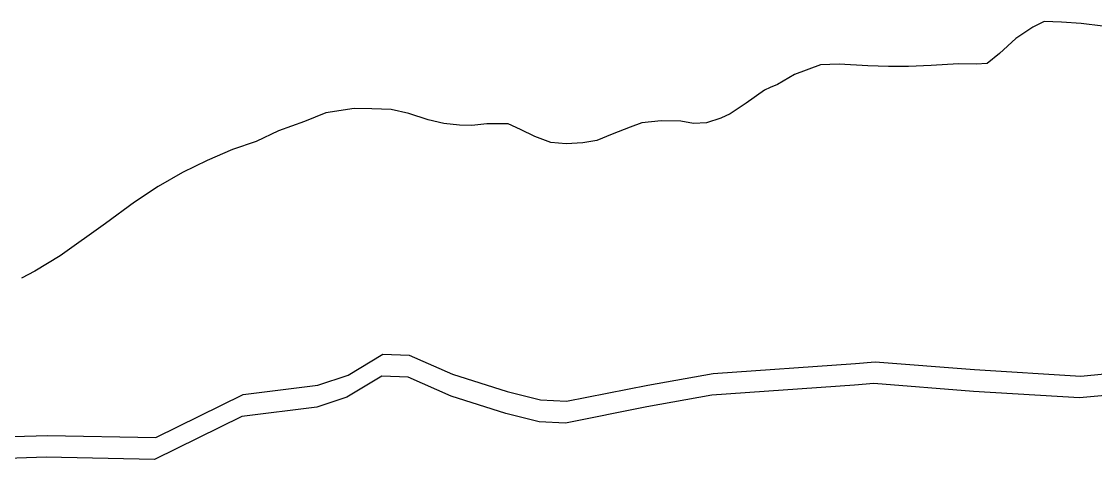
# Model space of a CAD drawing. Header units: millimetres. Extents: x 617751 to 636088, y 68402 to 77988.
# Drawn here: x 623363 to 623943, y 73022 to 73258 of the extents above; entities that cross this region are included whole.
import ezdxf

# ---------------------------------------------------------------- set-up
doc = ezdxf.new("R2010")
doc.units = ezdxf.units.MM
doc.header["$LTSCALE"] = 3
doc.header["$MEASUREMENT"] = 0
doc.layers.add('ALINHAMENTO PREDIAL', color=120, linetype='Continuous')

msp = doc.modelspace()

# ---------------------------------------------------------------- linework, layer by layer
at = {"layer": 'ALINHAMENTO PREDIAL'}
for points in [[(623946.65, 73255.91), (623935.03, 73257.39), (623924.49, 73258.03), (623915.03, 73258.4), (623909.04, 73255.29), (623899.79, 73249.27), (623891, 73241.18), (623884.39, 73235.73), (623878.42, 73235.36), (623868.95, 73235.52), (623854.1, 73234.73), (623841.9, 73234.03), (623831.16, 73234.04), (623820.04, 73234.51), (623804.57, 73235.38), (623794.43, 73235.03), (623780.47, 73229.78), (623771.16, 73224.48), (623767.23, 73222.72), (623764.29, 73221.41), (623754.24, 73214.38), (623745.63, 73208.55), (623740.72, 73206.15), (623732.99, 73203.64), (623725.92, 73203.4), (623719.1, 73204.63), (623708.4, 73204.83), (623698.02, 73203.74), (623691.71, 73201.33), (623681.99, 73197.62), (623673.83, 73194.14), (623666.13, 73192.9), (623657.15, 73192.42), (623648.86, 73193.14), (623640.26, 73196.38), (623632.48, 73200.16), (623625.94, 73203.09), (623614.34, 73203.25), (623606.34, 73202.3), (623599.7, 73202.47), (623591.17, 73203.34), (623582.72, 73205.24), (623572.36, 73208.76), (623562.82, 73210.83), (623552.38, 73211.24), (623542.84, 73211.38), (623527.61, 73209.06), (623516, 73204.36), (623501.99, 73199.45), (623489.96, 73193.65), (623477.19, 73189.34), (623463.56, 73183.42), (623450.23, 73176.95), (623437, 73169.28), (623424.37, 73160.82), (623408.63, 73149.4), (623384.18, 73132.01), (623370.59, 73123.61), (623363.29, 73119.84)], [(623946.65, 73255.91), (623935.03, 73257.39), (623924.49, 73258.03), (623915.03, 73258.4), (623909.04, 73255.29), (623899.79, 73249.27), (623891, 73241.18), (623884.39, 73235.73), (623878.42, 73235.36), (623868.95, 73235.52), (623854.1, 73234.73), (623841.9, 73234.03), (623831.16, 73234.04), (623820.04, 73234.51), (623804.57, 73235.38), (623794.43, 73235.03), (623780.47, 73229.78), (623771.16, 73224.48), (623767.23, 73222.72), (623764.29, 73221.41), (623754.24, 73214.38), (623745.63, 73208.55), (623740.72, 73206.15), (623732.99, 73203.64), (623725.92, 73203.4), (623719.1, 73204.63), (623708.4, 73204.83), (623698.02, 73203.74), (623691.71, 73201.33), (623681.99, 73197.62), (623673.83, 73194.14), (623666.13, 73192.9), (623657.15, 73192.42), (623648.86, 73193.14), (623640.26, 73196.38), (623632.48, 73200.16), (623625.94, 73203.09), (623614.34, 73203.25), (623606.34, 73202.3), (623599.7, 73202.47), (623591.17, 73203.34), (623582.72, 73205.24), (623572.36, 73208.76), (623562.82, 73210.83), (623552.38, 73211.24), (623542.84, 73211.38), (623527.61, 73209.06), (623516, 73204.36), (623501.99, 73199.45), (623489.96, 73193.65), (623477.19, 73189.34), (623463.56, 73183.42), (623450.23, 73176.95), (623437, 73169.28), (623424.37, 73160.82), (623408.63, 73149.4), (623384.18, 73132.01), (623370.59, 73123.61), (623363.29, 73119.84)], [(623946.65, 73255.91), (623935.03, 73257.39), (623924.49, 73258.03), (623915.03, 73258.4), (623909.04, 73255.29), (623899.79, 73249.27), (623891, 73241.18), (623884.39, 73235.73), (623878.42, 73235.36), (623868.95, 73235.52), (623854.1, 73234.73), (623841.9, 73234.03), (623831.16, 73234.04), (623820.04, 73234.51), (623804.57, 73235.38), (623794.43, 73235.03), (623780.47, 73229.78), (623771.16, 73224.48), (623767.23, 73222.72), (623764.29, 73221.41), (623754.24, 73214.38), (623745.63, 73208.55), (623740.72, 73206.15), (623732.99, 73203.64), (623725.92, 73203.4), (623719.1, 73204.63), (623708.4, 73204.83), (623698.02, 73203.74), (623691.71, 73201.33), (623681.99, 73197.62), (623673.83, 73194.14), (623666.13, 73192.9), (623657.15, 73192.42), (623648.86, 73193.14), (623640.26, 73196.38), (623632.48, 73200.16), (623625.94, 73203.09), (623614.34, 73203.25), (623606.34, 73202.3), (623599.7, 73202.47), (623591.17, 73203.34), (623582.72, 73205.24), (623572.36, 73208.76), (623562.82, 73210.83), (623552.38, 73211.24), (623542.84, 73211.38), (623527.61, 73209.06), (623516, 73204.36), (623501.99, 73199.45), (623489.96, 73193.65), (623477.19, 73189.34), (623463.56, 73183.42), (623450.23, 73176.95), (623437, 73169.28), (623424.37, 73160.82), (623408.63, 73149.4), (623384.18, 73132.01), (623370.59, 73123.61), (623363.29, 73119.84)], [(623946.65, 73255.91), (623935.03, 73257.39), (623924.49, 73258.03), (623915.03, 73258.4), (623909.04, 73255.29), (623899.79, 73249.27), (623891, 73241.18), (623884.39, 73235.73), (623878.42, 73235.36), (623868.95, 73235.52), (623854.1, 73234.73), (623841.9, 73234.03), (623831.16, 73234.04), (623820.04, 73234.51), (623804.57, 73235.38), (623794.43, 73235.03), (623780.47, 73229.78), (623771.16, 73224.48), (623767.23, 73222.72), (623764.29, 73221.41), (623754.24, 73214.38), (623745.63, 73208.55), (623740.72, 73206.15), (623732.99, 73203.64), (623725.92, 73203.4), (623719.1, 73204.63), (623708.4, 73204.83), (623698.02, 73203.74), (623691.71, 73201.33), (623681.99, 73197.62), (623673.83, 73194.14), (623666.13, 73192.9), (623657.15, 73192.42), (623648.86, 73193.14), (623640.26, 73196.38), (623632.48, 73200.16), (623625.94, 73203.09), (623614.34, 73203.25), (623606.34, 73202.3), (623599.7, 73202.47), (623591.17, 73203.34), (623582.72, 73205.24), (623572.36, 73208.76), (623562.82, 73210.83), (623552.38, 73211.24), (623542.84, 73211.38), (623527.61, 73209.06), (623516, 73204.36), (623501.99, 73199.45), (623489.96, 73193.65), (623477.19, 73189.34), (623463.56, 73183.42), (623450.23, 73176.95), (623437, 73169.28), (623424.37, 73160.82), (623408.63, 73149.4), (623384.18, 73132.01), (623370.59, 73123.61), (623363.29, 73119.84)], [(623946.65, 73255.91), (623935.03, 73257.39), (623924.49, 73258.03), (623915.03, 73258.4), (623909.04, 73255.29), (623899.79, 73249.27), (623891, 73241.18), (623884.39, 73235.73), (623878.42, 73235.36), (623868.95, 73235.52), (623854.1, 73234.73), (623841.9, 73234.03), (623831.16, 73234.04), (623820.04, 73234.51), (623804.57, 73235.38), (623794.43, 73235.03), (623780.47, 73229.78), (623771.16, 73224.48), (623767.23, 73222.72), (623764.29, 73221.41), (623754.24, 73214.38), (623745.63, 73208.55), (623740.72, 73206.15), (623732.99, 73203.64), (623725.92, 73203.4), (623719.1, 73204.63), (623708.4, 73204.83), (623698.02, 73203.74), (623691.71, 73201.33), (623681.99, 73197.62), (623673.83, 73194.14), (623666.13, 73192.9), (623657.15, 73192.42), (623648.86, 73193.14), (623640.26, 73196.38), (623632.48, 73200.16), (623625.94, 73203.09), (623614.34, 73203.25), (623606.34, 73202.3), (623599.7, 73202.47), (623591.17, 73203.34), (623582.72, 73205.24), (623572.36, 73208.76), (623562.82, 73210.83), (623552.38, 73211.24), (623542.84, 73211.38), (623527.61, 73209.06), (623516, 73204.36), (623501.99, 73199.45), (623489.96, 73193.65), (623477.19, 73189.34), (623463.56, 73183.42), (623450.23, 73176.95), (623437, 73169.28), (623424.37, 73160.82), (623408.63, 73149.4), (623384.18, 73132.01), (623370.59, 73123.61), (623363.29, 73119.84)], [(623946.65, 73255.91), (623935.03, 73257.39), (623924.49, 73258.03), (623915.03, 73258.4), (623909.04, 73255.29), (623899.79, 73249.27), (623891, 73241.18), (623884.39, 73235.73), (623878.42, 73235.36), (623868.95, 73235.52), (623854.1, 73234.73), (623841.9, 73234.03), (623831.16, 73234.04), (623820.04, 73234.51), (623804.57, 73235.38), (623794.43, 73235.03), (623780.47, 73229.78), (623771.16, 73224.48), (623767.23, 73222.72), (623764.29, 73221.41), (623754.24, 73214.38), (623745.63, 73208.55), (623740.72, 73206.15), (623732.99, 73203.64), (623725.92, 73203.4), (623719.1, 73204.63), (623708.4, 73204.83), (623698.02, 73203.74), (623691.71, 73201.33), (623681.99, 73197.62), (623673.83, 73194.14), (623666.13, 73192.9), (623657.15, 73192.42), (623648.86, 73193.14), (623640.26, 73196.38), (623632.48, 73200.16), (623625.94, 73203.09), (623614.34, 73203.25), (623606.34, 73202.3), (623599.7, 73202.47), (623591.17, 73203.34), (623582.72, 73205.24), (623572.36, 73208.76), (623562.82, 73210.83), (623552.38, 73211.24), (623542.84, 73211.38), (623527.61, 73209.06), (623516, 73204.36), (623501.99, 73199.45), (623489.96, 73193.65), (623477.19, 73189.34), (623463.56, 73183.42), (623450.23, 73176.95), (623437, 73169.28), (623424.37, 73160.82), (623408.63, 73149.4), (623384.18, 73132.01), (623370.59, 73123.61), (623363.29, 73119.84)], [(623340.13, 73033.85), (623377.29, 73035.06), (623435.74, 73033.89), (623482.92, 73057.03), (623523.23, 73062.17), (623539.56, 73067.51), (623558.36, 73078.87), (623572.53, 73078.35), (623595.86, 73067.99), (623625.29, 73058.64), (623643.26, 73054.15), (623657.42, 73053.43), (623701.28, 73062.2), (623736.48, 73068.52), (623813.38, 73073.9), (623823.85, 73074.82), (623877.54, 73070.62), (623934.84, 73067.07), (623962.28, 73069.7)], [(623340.13, 73033.85), (623377.29, 73035.06), (623435.74, 73033.89), (623482.92, 73057.03), (623523.23, 73062.17), (623539.56, 73067.51), (623558.36, 73078.87), (623572.53, 73078.35), (623595.86, 73067.99), (623625.29, 73058.64), (623643.26, 73054.15), (623657.42, 73053.43), (623701.28, 73062.2), (623736.48, 73068.52), (623813.38, 73073.9), (623823.85, 73074.82), (623877.54, 73070.62), (623934.84, 73067.07), (623962.28, 73069.7)], [(623340.13, 73033.85), (623377.29, 73035.06), (623435.74, 73033.89), (623482.92, 73057.03), (623523.23, 73062.17), (623539.56, 73067.51), (623558.36, 73078.87), (623572.53, 73078.35), (623595.86, 73067.99), (623625.29, 73058.64), (623643.26, 73054.15), (623657.42, 73053.43), (623701.28, 73062.2), (623736.48, 73068.52), (623813.38, 73073.9), (623823.85, 73074.82), (623877.54, 73070.62), (623934.84, 73067.07), (623962.28, 73069.7)], [(623340.13, 73033.85), (623377.29, 73035.06), (623435.74, 73033.89), (623482.92, 73057.03), (623523.23, 73062.17), (623539.56, 73067.51), (623558.36, 73078.87), (623572.53, 73078.35), (623595.86, 73067.99), (623625.29, 73058.64), (623643.26, 73054.15), (623657.42, 73053.43), (623701.28, 73062.2), (623736.48, 73068.52), (623813.38, 73073.9), (623823.85, 73074.82), (623877.54, 73070.62), (623934.84, 73067.07), (623962.28, 73069.7)], [(623340.13, 73033.85), (623377.29, 73035.06), (623435.74, 73033.89), (623482.92, 73057.03), (623523.23, 73062.17), (623539.56, 73067.51), (623558.36, 73078.87), (623572.53, 73078.35), (623595.86, 73067.99), (623625.29, 73058.64), (623643.26, 73054.15), (623657.42, 73053.43), (623701.28, 73062.2), (623736.48, 73068.52), (623813.38, 73073.9), (623823.85, 73074.82), (623877.54, 73070.62), (623934.84, 73067.07), (623962.28, 73069.7)], [(623340.13, 73033.85), (623377.29, 73035.06), (623435.74, 73033.89), (623482.92, 73057.03), (623523.23, 73062.17), (623539.56, 73067.51), (623558.36, 73078.87), (623572.53, 73078.35), (623595.86, 73067.99), (623625.29, 73058.64), (623643.26, 73054.15), (623657.42, 73053.43), (623701.28, 73062.2), (623736.48, 73068.52), (623813.38, 73073.9), (623823.85, 73074.82), (623877.54, 73070.62), (623934.84, 73067.07), (623962.28, 73069.7)], [(623961.64, 73057.87), (623934.2, 73055.24), (623876.9, 73058.79), (623823.22, 73062.99), (623812.74, 73062.06), (623735.85, 73056.69), (623700.64, 73050.37), (623656.78, 73041.6), (623642.63, 73042.32), (623624.66, 73046.81), (623595.22, 73056.16), (623571.89, 73066.52), (623557.72, 73067.03), (623538.92, 73055.68), (623522.6, 73050.34), (623482.29, 73045.2), (623435.11, 73022.05), (623376.66, 73023.23), (623339.49, 73022.02)], [(623961.64, 73057.87), (623934.2, 73055.24), (623876.9, 73058.79), (623823.22, 73062.99), (623812.74, 73062.06), (623735.85, 73056.69), (623700.64, 73050.37), (623656.78, 73041.6), (623642.63, 73042.32), (623624.66, 73046.81), (623595.22, 73056.16), (623571.89, 73066.52), (623557.72, 73067.03), (623538.92, 73055.68), (623522.6, 73050.34), (623482.29, 73045.2), (623435.11, 73022.05), (623376.66, 73023.23), (623339.49, 73022.02)], [(623961.64, 73057.87), (623934.2, 73055.24), (623876.9, 73058.79), (623823.22, 73062.99), (623812.74, 73062.06), (623735.85, 73056.69), (623700.64, 73050.37), (623656.78, 73041.6), (623642.63, 73042.32), (623624.66, 73046.81), (623595.22, 73056.16), (623571.89, 73066.52), (623557.72, 73067.03), (623538.92, 73055.68), (623522.6, 73050.34), (623482.29, 73045.2), (623435.11, 73022.05), (623376.66, 73023.23), (623339.49, 73022.02)], [(623961.64, 73057.87), (623934.2, 73055.24), (623876.9, 73058.79), (623823.22, 73062.99), (623812.74, 73062.06), (623735.85, 73056.69), (623700.64, 73050.37), (623656.78, 73041.6), (623642.63, 73042.32), (623624.66, 73046.81), (623595.22, 73056.16), (623571.89, 73066.52), (623557.72, 73067.03), (623538.92, 73055.68), (623522.6, 73050.34), (623482.29, 73045.2), (623435.11, 73022.05), (623376.66, 73023.23), (623339.49, 73022.02)], [(623961.64, 73057.87), (623934.2, 73055.24), (623876.9, 73058.79), (623823.22, 73062.99), (623812.74, 73062.06), (623735.85, 73056.69), (623700.64, 73050.37), (623656.78, 73041.6), (623642.63, 73042.32), (623624.66, 73046.81), (623595.22, 73056.16), (623571.89, 73066.52), (623557.72, 73067.03), (623538.92, 73055.68), (623522.6, 73050.34), (623482.29, 73045.2), (623435.11, 73022.05), (623376.66, 73023.23), (623339.49, 73022.02)], [(623961.64, 73057.87), (623934.2, 73055.24), (623876.9, 73058.79), (623823.22, 73062.99), (623812.74, 73062.06), (623735.85, 73056.69), (623700.64, 73050.37), (623656.78, 73041.6), (623642.63, 73042.32), (623624.66, 73046.81), (623595.22, 73056.16), (623571.89, 73066.52), (623557.72, 73067.03), (623538.92, 73055.68), (623522.6, 73050.34), (623482.29, 73045.2), (623435.11, 73022.05), (623376.66, 73023.23), (623339.49, 73022.02)], [(623961.64, 73057.87), (623934.2, 73055.24), (623876.9, 73058.79), (623823.22, 73062.99), (623812.74, 73062.06), (623735.85, 73056.69), (623700.64, 73050.37), (623656.78, 73041.6), (623642.63, 73042.32), (623624.66, 73046.81), (623595.22, 73056.16), (623571.89, 73066.52), (623557.72, 73067.03), (623538.92, 73055.68), (623522.6, 73050.34), (623482.29, 73045.2), (623435.11, 73022.05), (623376.66, 73023.23), (623339.49, 73022.02)], [(623961.64, 73057.87), (623934.2, 73055.24), (623876.9, 73058.79), (623823.22, 73062.99), (623812.74, 73062.06), (623735.85, 73056.69), (623700.64, 73050.37), (623656.78, 73041.6), (623642.63, 73042.32), (623624.66, 73046.81), (623595.22, 73056.16), (623571.89, 73066.52), (623557.72, 73067.03), (623538.92, 73055.68), (623522.6, 73050.34), (623482.29, 73045.2), (623435.11, 73022.05), (623376.66, 73023.23), (623339.49, 73022.02)]]:
    msp.add_lwpolyline(points, dxfattribs=at)

doc.saveas('drawing.dxf')
